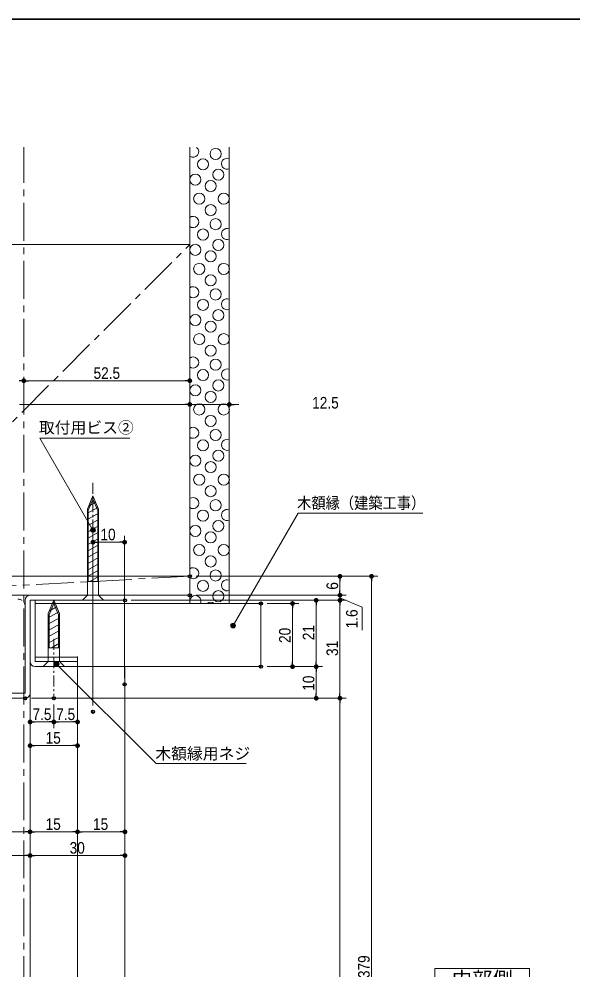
# Model space of a CAD drawing. Units: millimetres, scale not verified. Extents: x -606 to 606, y -304 to 304.
# Drawn here: x -147.3 to 27.9, y -24 to 277 of the extents above; entities that cross this region are included whole.
import ezdxf
from ezdxf.enums import TextEntityAlignment as Align

# ---------------------------------------------------------------- set-up
doc = ezdxf.new("R2010")
doc.units = ezdxf.units.MM
doc.header["$LTSCALE"] = 2
doc.header["$PDMODE"] = 32
doc.header["$PDSIZE"] = 1
for name, pattern in [('USER1', [9.172222, 5.997222, -1.058333, 1.058333, -1.058333]), ('USER2', [1.11, 0.71, -0.4]), ('USER3', [2.91, 1.76, -0.4, 0.35, -0.4])]:
    doc.linetypes.add(name, pattern=pattern)
for name, color, linetype, lineweight in [('0-0_2寸法-3', 7, 'Continuous', 15), ('0-1_1図面枠', 7, 'Continuous', 20), ('0-2_3一般', 7, 'Continuous', 15), ('0-3_2寸法-1', 7, 'Continuous', 15), ('0-4_0', 7, 'Continuous', 25)]:
    doc.layers.add(name, color=color, linetype=linetype, lineweight=lineweight)
doc.layers.add('0-5_Defpoints', color=7, linetype='Continuous')
doc.styles.add('ＭＳ Ｐゴシック', font='')
doc.styles.get('ＭＳ Ｐゴシック').set_extended_font_data('MS PGothic')

# ---------------------------------------------------------------- blocks, each defined once
blk = doc.blocks.new('グループ-2')
at = {"layer": '0-1_1図面枠', "lineweight": 35}
blk.add_lwpolyline([(-800, 554), (800, 554), (800, -554), (-800, -554)], close=True, dxfattribs=at)
blk = doc.blocks.new('図面枠')
at = {"layer": '0-1_1図面枠'}
blk.add_blockref('グループ-2', (0, 0), dxfattribs=at)
blk = doc.blocks.new('_Dot')
at = {"layer": '0-4_0'}
blk.add_line((-1, 0), (-2, 0), dxfattribs=at)
for points in [[(0, 0), (-1, 0), (-0.992, 0.125)], [(0, 0), (-0.992, -0.125), (-1, 0)], [(0, 0), (-0.992, 0.125), (-0.969, 0.249)], [(0, 0), (-0.969, -0.249), (-0.992, -0.125)], [(0, 0), (-0.969, 0.249), (-0.93, 0.368)], [(0, 0), (-0.93, -0.368), (-0.969, -0.249)], [(0, 0), (-0.93, 0.368), (-0.876, 0.482)], [(0, 0), (-0.876, -0.482), (-0.93, -0.368)], [(0, 0), (-0.876, 0.482), (-0.809, 0.588)], [(0, 0), (-0.809, -0.588), (-0.876, -0.482)], [(0, 0), (-0.809, 0.588), (-0.729, 0.685)], [(0, 0), (-0.729, -0.685), (-0.809, -0.588)], [(0, 0), (-0.729, 0.685), (-0.637, 0.771)], [(0, 0), (-0.637, -0.771), (-0.729, -0.685)], [(0, 0), (-0.637, 0.771), (-0.536, 0.844)], [(0, 0), (-0.536, -0.844), (-0.637, -0.771)], [(0, 0), (-0.536, 0.844), (-0.426, 0.905)], [(0, 0), (-0.426, -0.905), (-0.536, -0.844)], [(0, 0), (-0.426, 0.905), (-0.309, 0.951)], [(0, 0), (-0.309, -0.951), (-0.426, -0.905)], [(0, 0), (-0.309, 0.951), (-0.187, 0.982)], [(0, 0), (-0.187, -0.982), (-0.309, -0.951)], [(0, 0), (-0.187, 0.982), (-0.063, 0.998)], [(0, 0), (-0.063, -0.998), (-0.187, -0.982)], [(0, 0), (-0.063, 0.998), (0.063, 0.998)], [(0, 0), (0.063, -0.998), (-0.063, -0.998)], [(0, 0), (0.063, 0.998), (0.187, 0.982)], [(0, 0), (0.187, 0.982), (0.309, 0.951)], [(0, 0), (0.309, 0.951), (0.426, 0.905)], [(0, 0), (0.426, 0.905), (0.536, 0.844)], [(0, 0), (0.536, 0.844), (0.637, 0.771)], [(0, 0), (0.637, 0.771), (0.729, 0.685)], [(0, 0), (0.729, 0.685), (0.809, 0.588)], [(0, 0), (0.809, 0.588), (0.876, 0.482)], [(0, 0), (0.876, 0.482), (0.93, 0.368)], [(0, 0), (0.93, 0.368), (0.969, 0.249)], [(0, 0), (0.969, 0.249), (0.992, 0.125)], [(0, 0), (0.992, 0.125), (1, 0)], [(0, 0), (0.187, -0.982), (0.063, -0.998)], [(0, 0), (0.309, -0.951), (0.187, -0.982)], [(0, 0), (0.426, -0.905), (0.309, -0.951)], [(0, 0), (0.536, -0.844), (0.426, -0.905)], [(0, 0), (0.637, -0.771), (0.536, -0.844)], [(0, 0), (0.729, -0.685), (0.637, -0.771)], [(0, 0), (0.809, -0.588), (0.729, -0.685)], [(0, 0), (0.876, -0.482), (0.809, -0.588)], [(0, 0), (0.93, -0.368), (0.876, -0.482)], [(0, 0), (0.969, -0.249), (0.93, -0.368)], [(0, 0), (0.992, -0.125), (0.969, -0.249)], [(0, 0), (1, 0), (0.992, -0.125)]]:
    blk.add_solid(points, dxfattribs=at)
blk = doc.blocks.new('グループ-11')
at = {"layer": '0-0_2寸法-3'}
blk.add_lwpolyline([(326, -47), (386, -47), (386, -63), (326, -63)], close=True, dxfattribs=at)
at = {"layer": '0-0_2寸法-3', "style": 'ＭＳ Ｐゴシック'}
blk.add_text('内部側', height=9.428, dxfattribs=at).set_placement((336.707, -61.359), align=Align.BOTTOM_LEFT)

msp = doc.modelspace()

# ---------------------------------------------------------------- hatches: boundary and pattern name
at = {"layer": '0-0_2寸法-3'}
for points in [[(-123.107, 115.232, 1), (-124.633, 115.232, 1)], [(-78.787, 85, 1), (-80.313, 85, 1)], [(-134.587, 72.8, 1), (-136.113, 72.8, 1)]]:
    msp.add_hatch(color=256, dxfattribs=at).paths.add_polyline_path(points)

# ---------------------------------------------------------------- linework, layer by layer
for points in [[(-123.87, 115.232), (-140.686, 144.357), (-112.21, 144.357)], [(-79.55, 85), (-58.996, 120.6), (-19.485, 120.6)], [(-135.35, 72.8), (-103.85, 41.3), (-75.374, 41.3)]]:
    msp.add_lwpolyline(points, dxfattribs=at)
for centre in [(-123.87, 115.232), (-79.55, 85), (-135.35, 72.8)]:
    msp.add_circle(centre, 0.763, dxfattribs=at)
at = {"layer": '0-2_3一般', "linetype": 'USER1'}
for p, q in [((-145.75, -196.775), (-145.75, 236.484)), ((-198.25, 100.6), (-93.25, 205.6)), ((-93.25, 100.6), (-207.25, 94.6))]:
    msp.add_line(p, q, dxfattribs=at)
at = {"layer": '0-2_3一般'}
for p, q in [((-93.25, 92), (-93.25, 236.484)), ((-80.75, 92), (-80.75, 236.484)), ((-198.25, 205.6), (-93.25, 205.6)), ((-123.87, 125), (-125.37, 121.379)), ((-123.87, 125), (-122.37, 121.379)), ((-125.37, 99), (-125.37, 121.379)), ((-122.37, 99), (-122.37, 121.379)), ((-207.25, 100.6), (-93.25, 100.6)), ((-125.62, 99), (-122.12, 99)), ((-125.62, 94.6), (-125.62, 99)), ((-122.12, 94.6), (-122.12, 99)), ((-207.25, 94.6), (-93.25, 94.6)), ((-143.75, 94.6), (-113.75, 94.6)), ((-125.62, 94.6), (-127.22, 93)), ((-122.12, 94.6), (-120.52, 93)), ((-145.35, 63.6), (-145.35, 93.009)), ((-143.75, 63.6), (-143.75, 93)), ((-113.75, 93), (-143.75, 93)), ((-142.15, 73.6), (-142.15, 93)), ((-142.15, 92), (-70.75, 92)), ((-136.25, 92), (-137.75, 88.379)), ((-136.25, 92), (-134.75, 88.379)), ((-120.37, 93), (-127.37, 93)), ((-127.22, 93), (-120.52, 93)), ((-70.75, 72), (-70.75, 92)), ((-137.75, 78), (-137.75, 88.379)), ((-134.75, 78), (-134.75, 88.379)), ((-138, 78), (-134.5, 78)), ((-138, 73.6), (-138, 78)), ((-134.5, 73.6), (-134.5, 78)), ((-142.15, 75), (-128.75, 75)), ((-128.75, 73.6), (-142.15, 73.6)), ((-138, 73.6), (-139.6, 72)), ((-134.5, 73.6), (-132.9, 72)), ((-128.75, 75.2), (-128.75, 72)), ((-128.75, 72), (-128.75, 75)), ((-128.75, 75), (-128.75, -122)), ((-142.15, 72), (-128.75, 72)), ((-139.6, 72), (-132.9, 72)), ((-128.75, 72), (-70.75, 72)), ((-113.75, -122), (-113.75, 72)), ((-174.15, 63.6), (-145.35, 63.6)), ((-143.75, 63.6), (-143.75, -122)), ((-145.35, 62), (-174.15, 62))]:
    msp.add_line(p, q, dxfattribs=at)
at = {"layer": '0-2_3一般', "linetype": 'USER3'}
for p, q in [((-123.87, 85.93), (-123.87, 130.289)), ((-136.25, 80.85), (-136.25, 62))]:
    msp.add_line(p, q, dxfattribs=at)
at = {"layer": '0-2_3一般', "lineweight": 13}
for p, q in [((-125.221, 122.784), (-123.041, 124.043)), ((-124.132, 125.413), (-123.709, 125.657)), ((-125.62, 120.553), (-122.372, 122.429)), ((-125.62, 118.553), (-122.12, 120.574)), ((-125.62, 116.553), (-122.12, 118.574)), ((-125.62, 114.553), (-122.12, 116.574)), ((-125.62, 112.553), (-122.12, 114.574)), ((-125.62, 110.553), (-122.12, 112.574)), ((-125.62, 108.553), (-122.12, 110.574)), ((-125.62, 106.553), (-122.12, 108.574)), ((-125.62, 104.553), (-122.12, 106.574)), ((-125.62, 102.553), (-122.12, 104.574)), ((-125.62, 100.553), (-122.12, 102.574)), ((-124.847, 99), (-122.12, 100.574)), ((-137.681, 89.59), (-135.371, 90.924)), ((-136.592, 92.219), (-136.04, 92.538)), ((-138, 87.406), (-134.703, 89.31)), ((-138, 85.406), (-134.5, 87.427)), ((-138, 83.406), (-134.5, 85.427)), ((-138, 81.406), (-134.5, 83.427)), ((-138, 79.406), (-134.5, 81.427)), ((-136.971, 78), (-134.5, 79.427))]:
    msp.add_line(p, q, dxfattribs=at)
at = {"layer": '0-2_3一般', "linetype": 'USER2'}
msp.add_line((-113.866, 72), (-113.866, 94.6), dxfattribs=at)
at = {"layer": '0-2_3一般'}
for points in [[(-122.12, 99), (-122.12, 121.82), (-123.87, 126.045), (-125.62, 121.82), (-125.62, 99)], [(-134.5, 78), (-134.5, 88.82), (-136.25, 93.045), (-138, 88.82), (-138, 78)]]:
    msp.add_lwpolyline(points, close=True, dxfattribs=at)
for centre in [(-85.083, 234.298), (-89.056, 231.016), (-84.219, 227.734), (-91.474, 226.179), (-86.637, 224.106), (-90.265, 220.134), (-82.492, 220.134), (-86.637, 216.506), (-85.083, 212.058), (-89.056, 208.776), (-91.474, 203.939), (-84.219, 205.494), (-86.637, 201.866), (-90.265, 197.894), (-82.492, 197.894), (-86.637, 194.266), (-85.083, 189.818), (-89.056, 186.536), (-84.219, 183.254), (-91.474, 181.699), (-86.637, 179.627), (-90.265, 175.654), (-82.492, 175.654), (-86.637, 172.026), (-85.083, 167.578), (-89.056, 164.296), (-84.219, 161.014), (-91.474, 159.459), (-86.637, 157.387), (-90.265, 153.414), (-82.492, 153.414), (-86.637, 149.786), (-85.083, 145.338), (-89.056, 142.056), (-91.474, 137.219), (-84.219, 138.774), (-86.637, 135.147), (-90.265, 131.174), (-82.492, 131.174), (-86.637, 127.546), (-85.083, 123.098), (-89.056, 119.816), (-84.219, 116.534), (-91.474, 114.979), (-86.637, 112.907), (-90.265, 108.934), (-82.492, 108.934), (-86.637, 105.306), (-85.083, 100.858), (-89.056, 97.576), (-84.219, 94.294)]:
    msp.add_circle(centre, 1.762, dxfattribs=at)
for centre, radius, start, end in [((-92.165, 234.989), 1.762, 231.97849, 51.97849), ((-81.455, 231.189), 1.762, 66.40173, 293.59827), ((-92.165, 212.749), 1.762, 231.97849, 128.02151), ((-81.455, 208.949), 1.762, 66.40173, 293.59827), ((-92.165, 190.509), 1.762, 231.97849, 128.02151), ((-81.455, 186.709), 1.762, 66.40173, 293.59827), ((-92.165, 168.269), 1.762, 231.97849, 128.02151), ((-81.455, 164.469), 1.762, 66.40173, 293.59827), ((-92.165, 146.029), 1.762, 231.97849, 128.02151), ((-81.455, 142.229), 1.762, 66.40173, 293.59827), ((-92.165, 123.789), 1.762, 231.97849, 128.02151), ((-81.455, 119.989), 1.762, 66.40173, 293.59827), ((-92.165, 101.549), 1.762, 231.97849, 128.02151), ((-81.455, 97.749), 1.762, 66.40173, 293.59827), ((-143.75, 93), 1.6, 90, 179.67439), ((-91.474, 92.739), 1.762, 335.17762, 204.82238), ((-86.637, 90.667), 1.762, 49.19081, 130.80919), ((-142.15, 73.6), 1.6, 180, 270), ((-145.35, 63.6), 1.6, 270, 0)]:
    msp.add_arc(centre, radius, start, end, dxfattribs=at)
at = {"layer": '0-2_3一般', "linetype": 'USER2'}
msp.add_arc((-147.65, 91.1), 2.3, 0, 90, dxfattribs=at)
at = {"layer": '0-3_2寸法-1'}
for p, q in [((-145.75, 164.5), (-145.73, 164.5)), ((-145.75, 164.5), (-145.73, 164.5)), ((-93.25, 164.5), (-93.23, 164.5)), ((-144.249, 162.5), (-94.751, 162.5)), ((-93.25, 157), (-93.23, 157)), ((-93.25, 157), (-93.23, 157)), ((-80.75, 157), (-80.73, 157)), ((-94.751, 155), (-147.144, 155)), ((-94.751, 155), (-96.251, 155)), ((-93.25, 155), (-80.75, 155)), ((-79.249, 155), (-77.749, 155)), ((-123.87, 59.725), (-123.87, 113.395)), ((-122.369, 111.395), (-115.367, 111.395)), ((-113.866, 68.395), (-113.866, 113.395)), ((-91.25, 100.6), (-43.75, 100.6)), ((-43.75, 100.6), (-33.75, 100.6)), ((-45.75, 96.101), (-45.75, 99.099)), ((-45.75, 96.101), (-45.75, 97.601)), ((-35.75, 99.099), (-35.75, -157.499)), ((-91.25, 94.6), (-43.75, 94.6)), ((-91.25, 94.6), (-43.75, 94.6)), ((-45.75, 94.6), (-45.75, 93)), ((-111.75, 93), (-51.25, 93)), ((-68.75, 92), (-58.75, 92)), ((-60.75, 73.501), (-60.75, 90.499)), ((-53.25, 73.501), (-53.25, 91.499)), ((-51.25, 93), (-43.75, 93)), ((-51.25, 93), (-43.75, 93)), ((-45.75, 63.501), (-45.75, 91.499)), ((-45.75, 91.499), (-45.75, 89.998)), ((-68.75, 72), (-58.75, 72)), ((-58.75, 72), (-51.25, 72)), ((-58.75, 72), (-51.25, 72)), ((-53.25, 70.499), (-53.25, 63.501)), ((-143.35, 62), (-51.25, 62)), ((-51.25, 62), (-43.75, 62)), ((-51.25, 62), (-43.75, 62)), ((-45.75, 60.499), (-45.75, -117.499)), ((-136.25, 60), (-136.25, 52.5)), ((-136.25, 60), (-136.25, 52.5)), ((-137.751, 54.5), (-142.249, 54.5)), ((-134.749, 54.5), (-130.251, 54.5)), ((-143.75, 52.5), (-143.73, 52.5)), ((-128.75, 52.5), (-128.73, 52.5)), ((-143.75, 49), (-143.73, 49)), ((-128.75, 49), (-128.73, 49)), ((-130.251, 47), (-142.249, 47)), ((-143.75, 21.711), (-143.73, 21.711)), ((-143.75, 21.711), (-143.73, 21.711)), ((-128.75, 21.711), (-128.73, 21.711)), ((-128.75, 21.711), (-128.73, 21.711)), ((-113.75, 21.711), (-113.73, 21.711)), ((-174.249, 19.711), (-145.251, 19.711)), ((-130.251, 19.711), (-142.249, 19.711)), ((-127.249, 19.711), (-115.251, 19.711)), ((-145.251, 12.211), (-222.249, 12.211)), ((-143.75, 14.211), (-143.73, 14.211)), ((-143.75, 14.211), (-143.73, 14.211)), ((-142.249, 12.211), (-115.251, 12.211)), ((-113.75, 14.211), (-113.73, 14.211))]:
    msp.add_line(p, q, dxfattribs=at)
msp.add_lwpolyline([(-38.75, 83.547), (-38.75, 90.871), (-45.75, 93.8)], dxfattribs=at)
at = {"layer": '0-5_Defpoints'}
for p in [(-145.75, 162.5), (-93.25, 162.5), (-93.25, 155), (-80.75, 155), (-113.866, 111.395), (-93.25, 100.6), (-45.75, 100.6), (-113.75, 93), (-93.25, 94.6), (-53.25, 93), (-45.75, 93), (-70.75, 92), (-60.75, 92), (-70.75, 72), (-60.75, 72), (-113.866, 66.395), (-145.35, 62), (-136.25, 62), (-53.25, 62), (-123.87, 57.725), (-143.75, 54.5), (-128.75, 54.5), (-143.75, 47), (-128.75, 47), (-143.75, 19.711), (-128.75, 19.711), (-113.75, 19.711), (-143.75, 12.211), (-113.75, 12.211)]:
    msp.add_point(p, dxfattribs=at)

# ---------------------------------------------------------------- block references
at = {"layer": '0-0_2寸法-3', "xscale": 0.5, "yscale": 0.5}
msp.add_blockref('グループ-11', (-178.75, 0), dxfattribs=at)
at = {"layer": '0-1_1図面枠', "xscale": 0.5, "yscale": 0.5}
msp.add_blockref('図面枠', (-178.75, 0), dxfattribs=at)
at = {"layer": '0-3_2寸法-1', "xscale": 0.7503418, "yscale": 0.7503418}
for p in [(-145.75, 162.5), (-93.25, 162.5), (-93.25, 155), (-93.25, 155), (-113.866, 111.395), (-136.25, 54.5), (-128.75, 54.5), (-128.75, 47), (-143.75, 19.711), (-128.75, 19.711), (-113.75, 19.711), (-143.75, 12.211), (-113.75, 12.211)]:
    msp.add_blockref('_Dot', p, dxfattribs=at)
for p, rotation in [((-145.75, 162.5), 180), ((-80.75, 155), 180), ((-123.87, 111.395), 180), ((-45.75, 100.6), 90), ((-35.75, 100.6), 90), ((-53.25, 93), 90), ((-45.75, 94.6), 270), ((-45.75, 94.6), 270), ((-45.75, 93), 90), ((-45.75, 93), 90), ((-60.75, 92), 90), ((-60.75, 72), 270), ((-53.25, 72), 270), ((-53.25, 72), 90), ((-53.25, 62), 270), ((-45.75, 62), 270), ((-45.75, 62), 90), ((-143.75, 54.5), 180), ((-136.25, 54.5), 180), ((-143.75, 47), 180), ((-143.75, 19.711), 180), ((-128.75, 19.711), 180), ((-143.75, 12.211), 180)]:
    msp.add_blockref('_Dot', p, dxfattribs=dict(at, rotation=rotation))

# ---------------------------------------------------------------- texts
at = {"layer": '0-0_2寸法-3', "style": 'ＭＳ Ｐゴシック'}
for s, p in [('取付用ビス②', (-140.973, 144.747)), ('木額縁用ネジ', (-104.138, 41.554))]:
    msp.add_text(s, height=3.666, dxfattribs=at).set_placement(p, align=Align.BOTTOM_LEFT)
at = {"layer": '0-0_2寸法-3', "style": 'ＭＳ Ｐゴシック', "width": 0.9}
msp.add_text('木額縁（建築工事）', height=3.669, dxfattribs=at).set_placement((-59.284, 120.875), align=Align.BOTTOM_LEFT)
at = {"layer": '0-3_2寸法-1', "style": 'ＭＳ Ｐゴシック', "width": 0.9}
for s, p in [('52.5', (-123.688, 161.994)), ('12.5', (-54.534, 152.603)), ('10', (-121.5, 110.899)), ('7.5', (-142.997, 53.994)), ('7.5', (-135.497, 53.994)), ('15', (-138.843, 46.504)), ('15', (-138.843, 19.215)), ('15', (-123.843, 19.215)), ('30', (-131.248, 11.715))]:
    msp.add_text(s, height=3.666, dxfattribs=at).set_placement(p, align=Align.BOTTOM_LEFT)
for s, height, p in [('6', 3.666, (-45.244, 96.37)), ('1.6', 3.666, (-39.054, 84.128)), ('21', 3.666, (-52.754, 80.377)), ('20', 3.666, (-60.254, 79.502)), ('31', 3.666, (-45.254, 75.377)), ('10', 3.666, (-52.754, 64.368)), ('ROH 2379', 3.669, (-35.244, -39.784))]:
    msp.add_text(s, height=height, rotation=90, dxfattribs=at).set_placement(p, align=Align.BOTTOM_LEFT)

doc.saveas('drawing.dxf')
